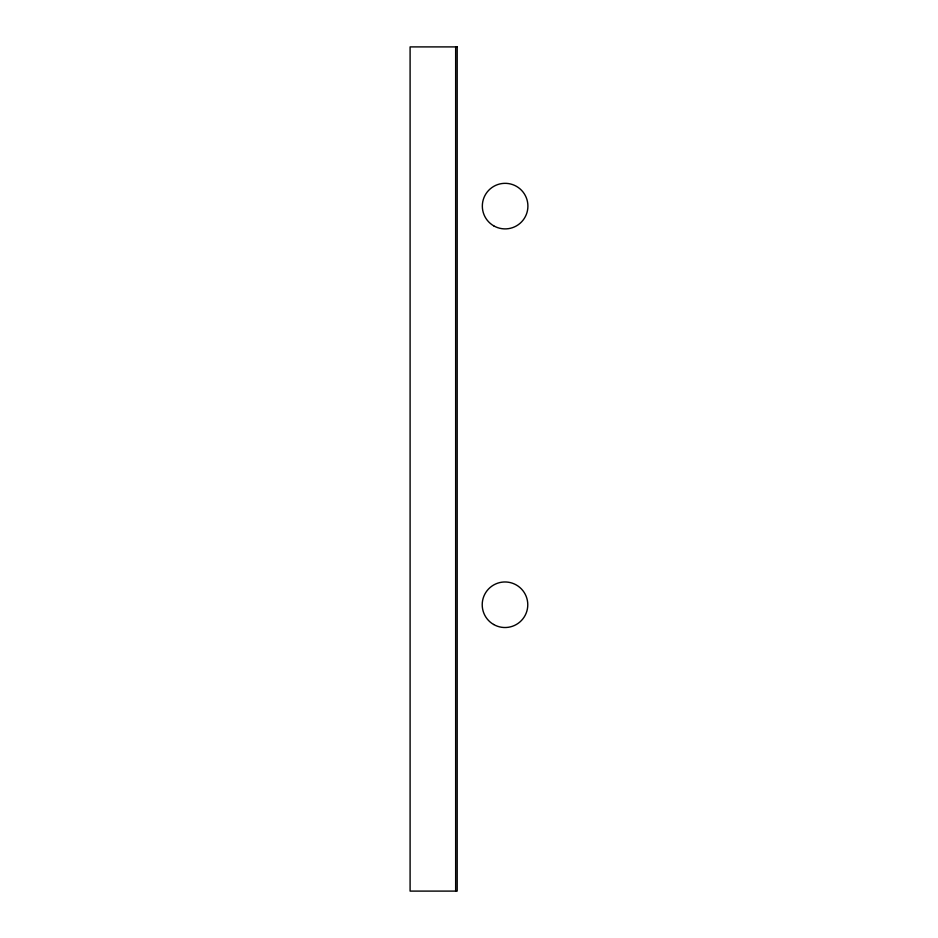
<?xml version="1.0" encoding="UTF-8"?>
<svg xmlns="http://www.w3.org/2000/svg" width="938" height="938" viewBox="0 0 938 938"><rect width="100%" height="100%" fill="white"/><g stroke="black" fill="none" stroke-linecap="round" stroke-linejoin="round"><path stroke-width="1.41" d="M455.657 46.9L455.657 891.1M457.193 46.9L410.094 46.9L410.094 891.1L457.193 891.1L457.193 46.9M493.599 624.474A22.782 22.782 0 0 0 527.777 604.752A22.782 22.782 0 0 0 493.599 585.019A22.782 22.782 0 0 0 493.599 624.474M493.728 225.847A22.782 22.782 0 0 0 527.906 206.114A22.782 22.782 0 0 0 493.728 186.381A22.782 22.782 0 0 0 493.728 225.847"/></g></svg>
